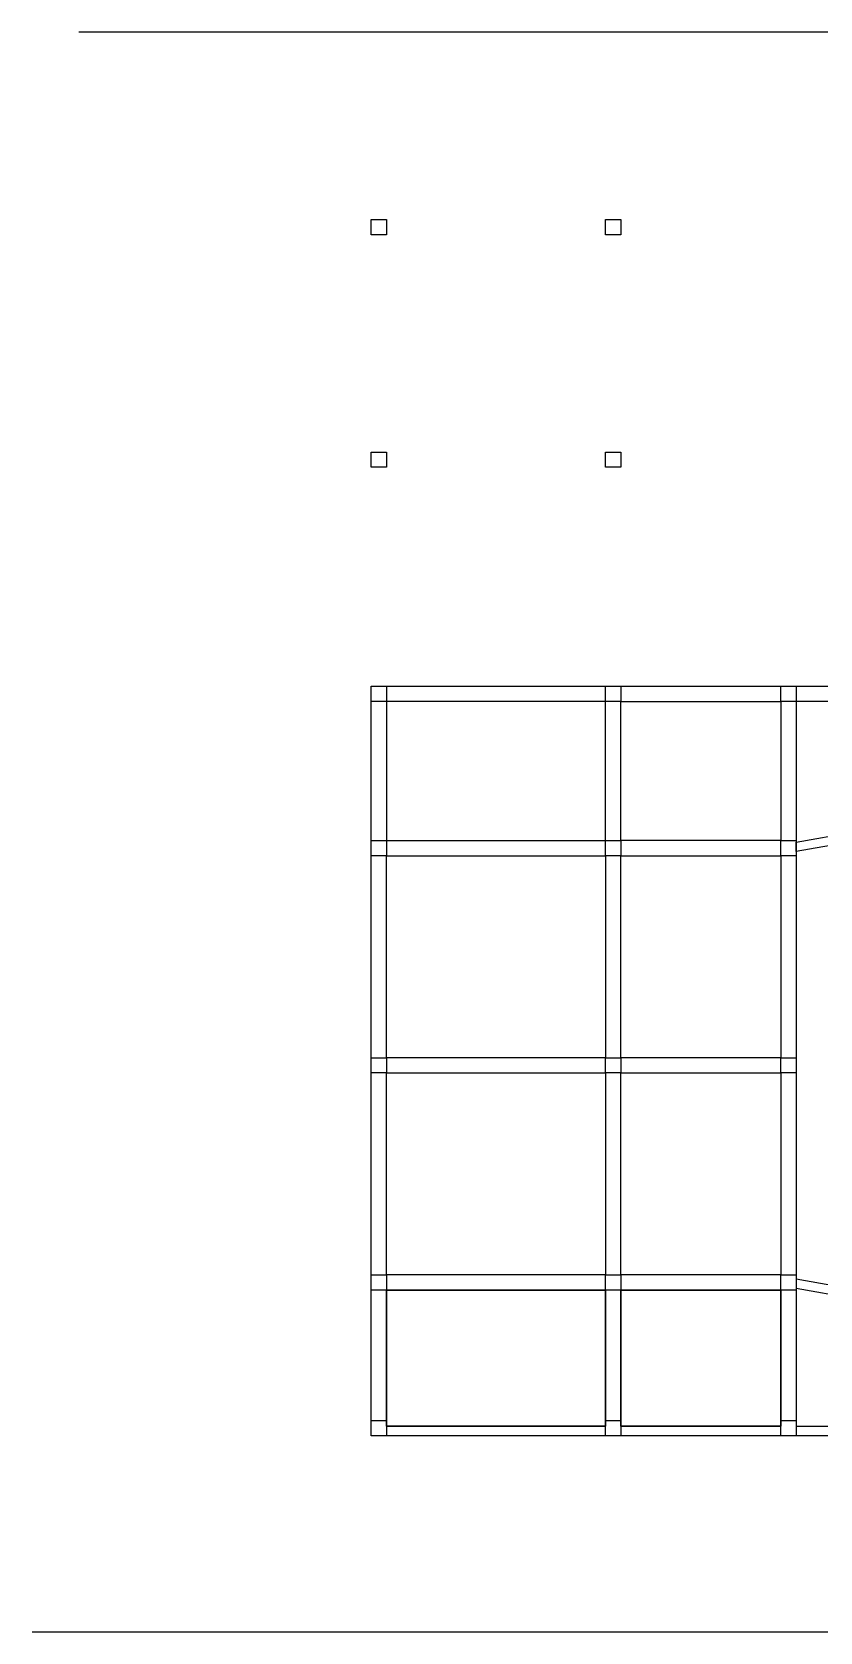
# Model space of a CAD drawing. Header units: inches. Extents: x 2751 to 16603, y -224 to 3976.
# Drawn here: x 2751 to 4819, y -224 to 3976 of the extents above; entities that cross this region are included whole.
import ezdxf

# ---------------------------------------------------------------- set-up
doc = ezdxf.new("R2010")
doc.units = ezdxf.units.IN
doc.layers.add('A4_OP', color=7, linetype='Continuous')

msp = doc.modelspace()

# ---------------------------------------------------------------- linework, layer by layer
for p, q in [((7995.1, 3976), (2873.1, 3976)), ((4756.1, 1824.4), (4756.1, 1849.7)), ((7995.1, -224), (2750.5, -224))]:
    msp.add_line(p, q)
at = {"layer": 'A4_OP'}
for points in [[(3641.1, 3483.5), (3681.1, 3483.5)], [(3641.1, 3443.5), (3641.1, 3483.5)], [(3681.1, 3483.5), (3681.1, 3443.5)], [(4256.1, 3483.5), (4296.1, 3483.5)], [(4256.1, 3443.5), (4256.1, 3483.5)], [(4296.1, 3483.5), (4296.1, 3443.5)], [(3681.1, 3443.5), (3641.1, 3443.5)], [(4296.1, 3443.5), (4256.1, 3443.5)], [(3641.1, 2873.5), (3681.1, 2873.5)], [(3641.1, 2833.5), (3641.1, 2873.5)], [(3681.1, 2873.5), (3681.1, 2833.5)], [(4256.1, 2873.5), (4296.1, 2873.5)], [(4256.1, 2833.5), (4256.1, 2873.5)], [(4296.1, 2873.5), (4296.1, 2833.5)], [(3681.1, 2833.5), (3641.1, 2833.5)], [(4296.1, 2833.5), (4256.1, 2833.5)], [(3641.1, 2258.5), (3681.1, 2258.5)], [(3641.1, 2218.5), (3641.1, 2258.5)], [(3641.1, 1833.5), (3641.1, 2258.5)], [(3641.1, 2258.5), (4276.1, 2258.5)], [(3681.1, 2258.5), (3681.1, 2218.5)], [(4256.1, 2258.5), (4296.1, 2258.5)], [(4256.1, 2218.5), (4256.1, 2258.5)], [(4276.1, 2258.5), (4736.1, 2258.5)], [(4296.1, 2258.5), (4296.1, 2218.5)], [(4716.1, 2258.5), (4756.1, 2258.5)], [(4716.1, 2218.5), (4716.1, 2258.5)], [(4736.1, 2258.5), (4871.1, 2258.5)], [(4756.1, 2258.5), (4756.1, 2218.5)], [(3681.1, 2218.5), (3641.1, 2218.5)], [(4256.1, 2218.5), (3681.1, 2218.5)], [(3681.1, 2218.5), (3681.1, 1853.5)], [(4256.1, 2218.5), (3681.1, 2218.5)], [(3681.1, 2218.5), (3681.1, 1853.5)], [(4256.1, 1853.5), (4256.1, 2218.5)], [(4296.1, 2218.5), (4256.1, 2218.5)], [(4256.1, 1853.5), (4256.1, 2218.5)], [(4296.1, 1853.5), (4296.1, 2218.5)], [(4296.1, 2218.5), (4716.1, 2218.5)], [(4296.1, 1853.5), (4296.1, 2218.5)], [(4296.1, 2218.5), (4716.1, 2218.5)], [(4716.1, 2218.5), (4716.1, 1853.5)], [(4756.1, 2218.5), (4716.1, 2218.5)], [(4716.1, 2218.5), (4716.1, 1853.5)], [(4891.1, 2218.5), (4756.1, 2218.5)], [(4756.1, 2218.5), (4756.1, 1849.7)], [(4756.1, 1849.7), (5051.7, 1902.2)], [(3641.1, 1853.5), (3681.1, 1853.5)], [(3641.1, 1813.5), (3641.1, 1853.5)], [(3641.1, 1853.5), (3681.1, 1853.5)], [(3641.1, 1813.5), (3641.1, 1853.5)], [(3681.1, 1853.5), (4256.1, 1853.5)], [(3681.1, 1853.5), (3681.1, 1813.5)], [(3681.1, 1853.5), (3681.1, 1813.5)], [(3681.1, 1853.5), (4256.1, 1853.5)], [(4256.1, 1853.5), (4296.1, 1853.5)], [(4256.1, 1813.5), (4256.1, 1853.5)], [(4716.1, 1853.5), (4296.1, 1853.5)], [(4296.1, 1853.5), (4296.1, 1813.5)], [(4716.1, 1853.5), (4296.1, 1853.5)], [(4716.1, 1853.5), (4756.1, 1853.5)], [(4716.1, 1813.5), (4716.1, 1853.5)], [(5041.4, 1875), (4756.1, 1824.4)], [(5041.4, 1875), (4756.1, 1824.4)], [(4756.1, 1853.5), (4756.1, 1813.5)], [(3641.1, 1263.6), (3641.1, 1833.5)], [(3681.1, 1813.5), (3641.1, 1813.5)], [(3681.1, 1813.5), (3641.1, 1813.5)], [(3681.1, 1283.6), (3681.1, 1813.5)], [(3681.1, 1813.5), (4256.1, 1813.5)], [(3681.1, 1283.6), (3681.1, 1813.5)], [(3681.1, 1813.5), (4256.1, 1813.5)], [(4256.1, 1813.5), (4256.1, 1283.6)], [(4296.1, 1813.5), (4256.1, 1813.5)], [(4256.1, 1813.5), (4256.1, 1283.6)], [(4296.1, 1283.6), (4296.1, 1813.5)], [(4296.1, 1813.5), (4716.1, 1813.5)], [(4296.1, 1283.6), (4296.1, 1813.5)], [(4296.1, 1813.5), (4716.1, 1813.5)], [(4716.1, 1813.5), (4716.1, 1283.6)], [(4756.1, 1813.5), (4716.1, 1813.5)], [(4716.1, 1813.5), (4716.1, 1283.6)], [(4756.1, 1824.4), (4756.1, 702.7)], [(4756.1, 1824.4), (4756.1, 1263.6)], [(3641.1, 1283.6), (3681.1, 1283.6)], [(3641.1, 1243.6), (3641.1, 1283.6)], [(3641.1, 1283.6), (3681.1, 1283.6)], [(3641.1, 1243.6), (3641.1, 1283.6)], [(3641.1, 693.5), (3641.1, 1263.6)], [(4256.1, 1283.6), (3681.1, 1283.6)], [(3681.1, 1283.6), (3681.1, 1243.6)], [(3681.1, 1283.6), (3681.1, 1243.6)], [(4256.1, 1283.6), (3681.1, 1283.6)], [(4256.1, 1283.6), (4296.1, 1283.6)], [(4256.1, 1243.6), (4256.1, 1283.6)], [(4716.1, 1283.6), (4296.1, 1283.6)], [(4296.1, 1283.6), (4296.1, 1243.6)], [(4716.1, 1283.6), (4296.1, 1283.6)], [(4716.1, 1283.6), (4756.1, 1283.6)], [(4716.1, 1243.6), (4716.1, 1283.6)], [(4756.1, 1283.6), (4756.1, 1243.6)], [(4756.1, 1263.6), (4756.1, 702.7)], [(3681.1, 1243.6), (3641.1, 1243.6)], [(3681.1, 1243.6), (3641.1, 1243.6)], [(3681.1, 713.5), (3681.1, 1243.6)], [(3681.1, 1243.6), (4256.1, 1243.6)], [(3681.1, 713.5), (3681.1, 1243.6)], [(3681.1, 1243.6), (4256.1, 1243.6)], [(4256.1, 1243.6), (4256.1, 713.5)], [(4296.1, 1243.6), (4256.1, 1243.6)], [(4256.1, 1243.6), (4256.1, 713.5)], [(4296.1, 713.5), (4296.1, 1243.6)], [(4296.1, 1243.6), (4716.1, 1243.6)], [(4296.1, 713.5), (4296.1, 1243.6)], [(4296.1, 1243.6), (4716.1, 1243.6)], [(4716.1, 1243.6), (4716.1, 713.5)], [(4756.1, 1243.6), (4716.1, 1243.6)], [(4716.1, 1243.6), (4716.1, 713.5)], [(3641.1, 713.5), (3681.1, 713.5)], [(3641.1, 673.5), (3641.1, 713.5)], [(3641.1, 713.5), (3681.1, 713.5)], [(3641.1, 673.5), (3641.1, 713.5)], [(3641.1, 291), (3641.1, 693.5)], [(3681.1, 673.5), (3641.1, 673.5)], [(3681.1, 673.5), (3641.1, 673.5)], [(4256.1, 713.5), (3681.1, 713.5)], [(3681.1, 713.5), (3681.1, 673.5)], [(3681.1, 713.5), (3681.1, 673.5)], [(4256.1, 713.5), (3681.1, 713.5)], [(3681.1, 673.5), (3681.1, 316)], [(4256.1, 673.5), (3681.1, 673.5)], [(3681.1, 316), (3681.1, 673.5)], [(3681.1, 673.5), (4256.1, 673.5)], [(4256.1, 713.5), (4296.1, 713.5)], [(4256.1, 673.5), (4256.1, 713.5)], [(4256.1, 316), (4256.1, 673.5)], [(4296.1, 673.5), (4256.1, 673.5)], [(4256.1, 673.5), (4256.1, 316)], [(4716.1, 713.5), (4296.1, 713.5)], [(4296.1, 713.5), (4296.1, 673.5)], [(4716.1, 713.5), (4296.1, 713.5)], [(4296.1, 673.5), (4296.1, 316)], [(4716.1, 673.5), (4296.1, 673.5)], [(4296.1, 316), (4296.1, 673.5)], [(4296.1, 673.5), (4716.1, 673.5)], [(4716.1, 713.5), (4756.1, 713.5)], [(4716.1, 673.5), (4716.1, 713.5)], [(4716.1, 316), (4716.1, 673.5)], [(4756.1, 673.5), (4716.1, 673.5)], [(4716.1, 673.5), (4716.1, 316)], [(4756.1, 713.5), (4756.1, 673.5)], [(4756.1, 702.7), (5041.4, 652.3)], [(4756.1, 702.7), (5041.4, 652.3)], [(5051.7, 625.1), (4756.1, 677.3)], [(4756.1, 677.3), (4756.1, 316)], [(3641.1, 331), (3681.1, 331)], [(3641.1, 291), (3641.1, 331)], [(3641.1, 331), (3681.1, 331)], [(3641.1, 291), (3641.1, 331)], [(3681.1, 331), (3681.1, 291)], [(3681.1, 331), (3681.1, 291)], [(3681.1, 316), (4256.1, 316)], [(4256.1, 316), (3681.1, 316)], [(4256.1, 331), (4296.1, 331)], [(4256.1, 291), (4256.1, 331)], [(4256.1, 331), (4296.1, 331)], [(4256.1, 291), (4256.1, 331)], [(4296.1, 331), (4296.1, 291)], [(4296.1, 331), (4296.1, 291)], [(4296.1, 316), (4716.1, 316)], [(4716.1, 316), (4296.1, 316)], [(4716.1, 331), (4756.1, 331)], [(4716.1, 291), (4716.1, 331)], [(4716.1, 331), (4756.1, 331)], [(4716.1, 291), (4716.1, 331)], [(4756.1, 331), (4756.1, 291)], [(4756.1, 331), (4756.1, 291)], [(4756.1, 316), (5172, 316)], [(3681.1, 291), (3641.1, 291)], [(3681.1, 291), (3641.1, 291)], [(4276.1, 291), (3641.1, 291)], [(4296.1, 291), (4256.1, 291)], [(4296.1, 291), (4256.1, 291)], [(4736.1, 291), (4276.1, 291)], [(4756.1, 291), (4716.1, 291)], [(4756.1, 291), (4716.1, 291)], [(5206, 291), (4736.1, 291)]]:
    msp.add_lwpolyline(points, dxfattribs=at)

doc.saveas('drawing.dxf')
